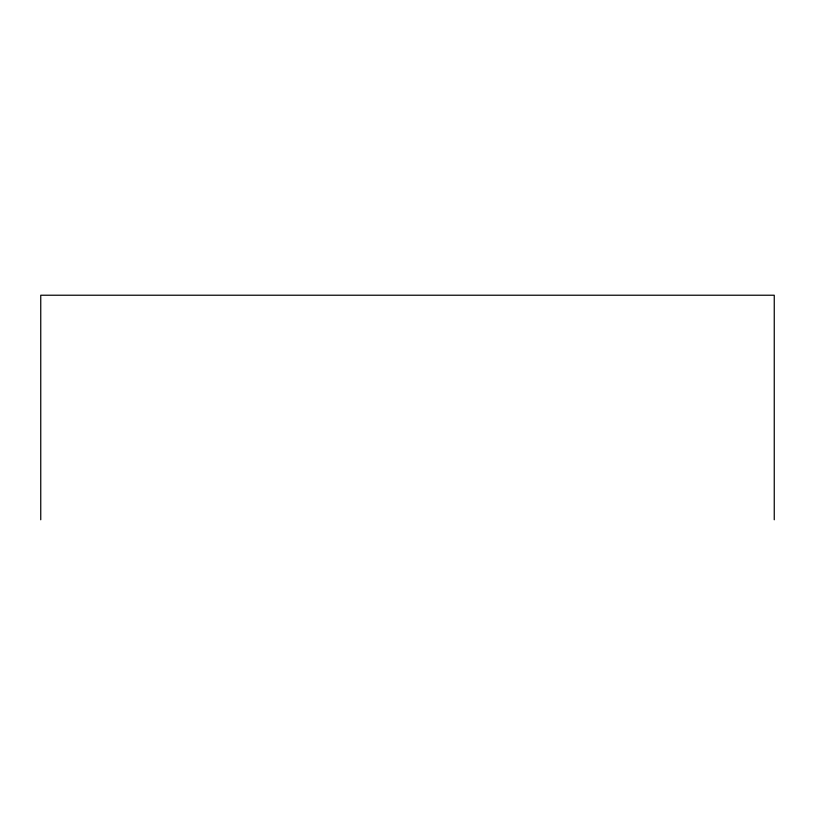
<?xml version="1.0" encoding="UTF-8"?>
<svg xmlns="http://www.w3.org/2000/svg" width="815" height="815" viewBox="0 0 815 815"><rect width="100%" height="100%" fill="white"/><g stroke="black" fill="none" stroke-linecap="round" stroke-linejoin="round"><path stroke-width="1.22" d="M774.25 519.776L774.25 295.224L40.75 295.224L40.75 519.776"/></g></svg>
